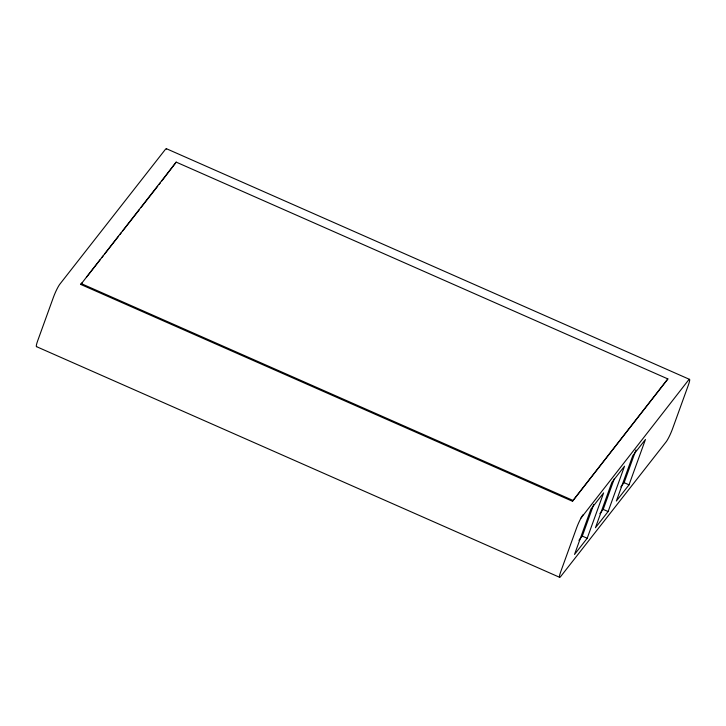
<?xml version="1.0" encoding="UTF-8"?>
<svg xmlns="http://www.w3.org/2000/svg" width="726" height="726" viewBox="0 0 726 726"><rect width="100%" height="100%" fill="white"/><g stroke="black" fill="none" stroke-linecap="round" stroke-linejoin="round"><path stroke-width="1.09" d="M80.795 284.456L176.2 162.125L667.875 378.927L572.469 501.258L80.795 284.456L82.192 282.668M176.2 162.125L161.889 180.892M572.469 501.258L667.875 378.927M578.949 540.353L582.288 536.097L593.741 504.434M587.198 538.265L603.624 492.89L590.946 509.08L574.52 554.455L587.198 538.265L582.288 536.097M599.867 513.645L603.206 509.38L614.278 478.779M608.116 511.549L624.542 466.174L611.864 482.363L595.438 527.738L608.116 511.549L603.206 509.38M620.784 486.928L624.124 482.672L635.958 449.957M629.034 484.832L645.459 439.466L632.782 455.656L616.356 501.022L629.034 484.832L624.124 482.672M581.027 518.01L688.429 380.197A10.845 1.425 -66.2 0 1 688.312 385.225L672.548 428.785A10.845 1.425 -66.2 0 1 666.096 441.907L560.717 576.48A10.845 1.425 -66.2 0 1 560.826 571.453L576.598 527.893A10.845 1.425 -66.2 0 1 583.051 514.77M86.385 277.314L100.369 259.454M101.767 257.676L103.165 255.888M104.562 254.1L118.547 236.24M119.944 234.462L121.342 232.674M122.739 230.886L139.519 209.46M140.917 207.672L157.696 186.246M159.094 184.458L160.491 182.68M166.435 148.712L689.573 379.389M81.121 283.548L572.796 500.35M36.427 346.611L559.564 577.288M166.553 149.039A10.845 1.425 -66.2 0 0 165.283 149.52L59.904 284.093A10.845 1.425 -66.2 0 0 53.452 297.215L37.688 340.775A10.845 1.425 -66.2 0 0 36.681 346.638"/></g></svg>
